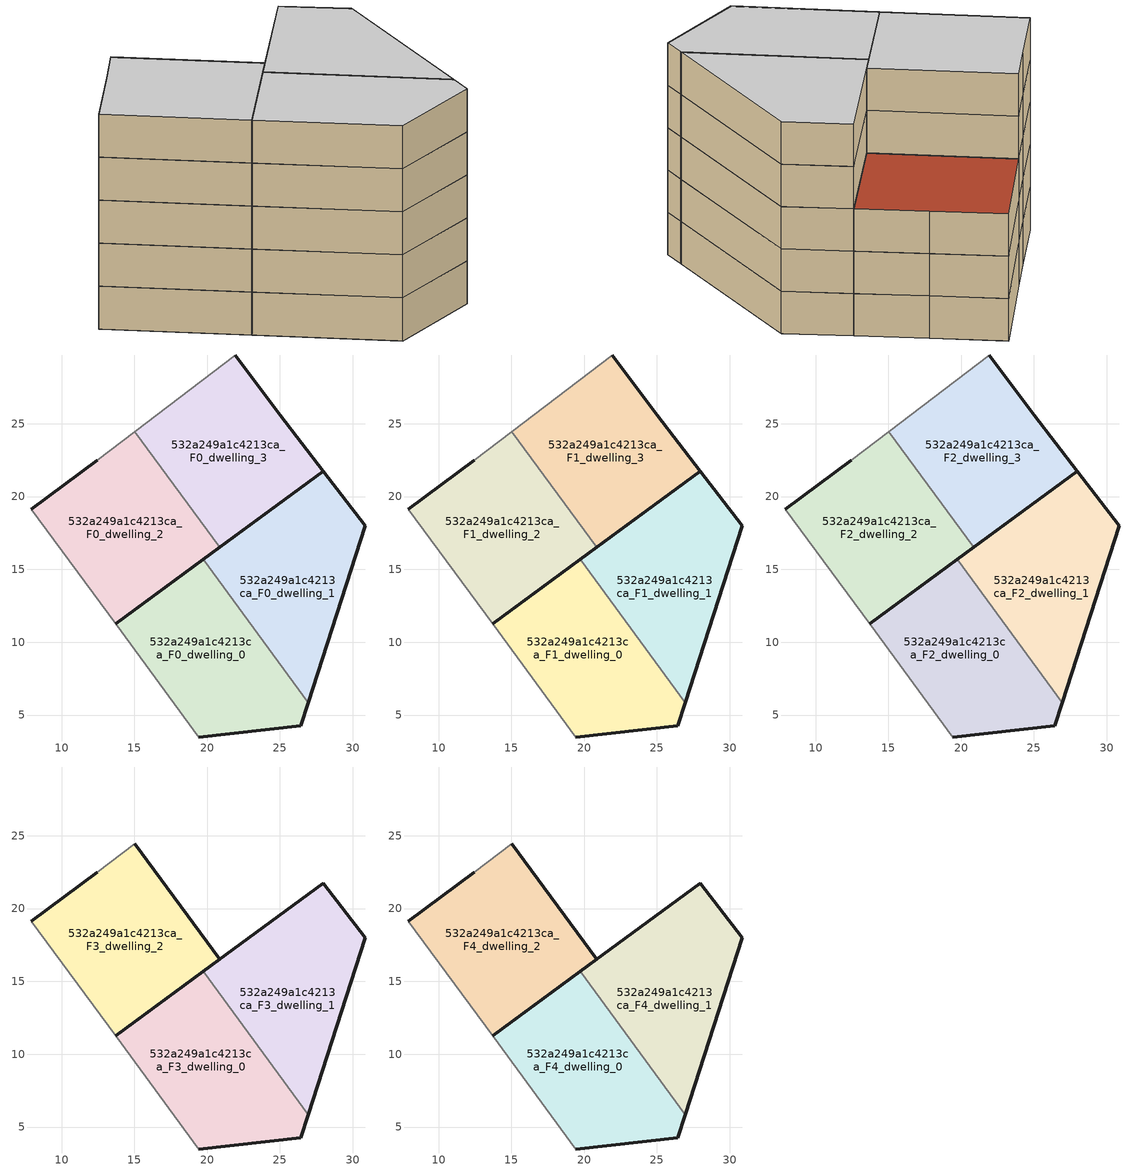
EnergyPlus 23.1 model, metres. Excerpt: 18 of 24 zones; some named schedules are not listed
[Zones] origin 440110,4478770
532a249a1c4213ca_F0_dwelling_0
 floor ground (EU_floor_Construction): 26.44,4.28 26.95,5.86 19.74,15.68 13.71,11.26 19.41,3.49 z0
 wall outside (EU_wall_Construction): 26.95,5.86 26.44,4.28 19.41,3.49 / 13.71,11.26 19.74,15.68 z0:3
 wall adiabatic (EU_wall_Construction): 19.41,3.49 13.71,11.26 z0:3
 wall to 532a249a1c4213ca_F0_dwelling_1 (EU_wall_Construction): 19.74,15.68 26.95,5.86 z0:3
532a249a1c4213ca_F0_dwelling_1
 floor ground (EU_floor_Construction): 26.95,5.86 30.84,17.99 27.98,21.74 19.74,15.68 z0
 wall outside (EU_wall_Construction): 19.74,15.68 27.98,21.74 30.84,17.99 26.95,5.86 z0:3
532a249a1c4213ca_F0_dwelling_2
 floor ground (EU_floor_Construction): 20.86,16.51 15.03,24.46 12.45,22.5 7.93,19.14 13.71,11.26 z0
 wall outside (EU_wall_Construction): 20.86,16.51 13.71,11.26 / 7.93,19.14 12.45,22.5 z0:3
 wall adiabatic (EU_wall_Construction): 13.71,11.26 7.93,19.14 / 12.45,22.5 15.03,24.46 z0:3
 wall to 532a249a1c4213ca_F0_dwelling_3 (EU_wall_Construction): 15.03,24.46 20.86,16.51 z0:3
532a249a1c4213ca_F0_dwelling_3
 floor ground (EU_floor_Construction): 27.98,21.74 25.03,25.6 21.93,29.72 15.03,24.46 20.86,16.51 z0
 wall outside (EU_wall_Construction): 21.93,29.72 25.03,25.6 27.98,21.74 20.86,16.51 z0:3
 wall adiabatic (EU_wall_Construction): 15.03,24.46 21.93,29.72 z0:3
532a249a1c4213ca_F1_dwelling_0
 floor to 532a249a1c4213ca_F0_dwelling_0 (EU_floor_Construction): 26.44,4.28 26.95,5.86 19.74,15.68 13.71,11.26 19.41,3.49 z3
 wall outside (EU_wall_Construction): 26.95,5.86 26.44,4.28 19.41,3.49 / 13.71,11.26 19.74,15.68 z3:6
 wall adiabatic (EU_wall_Construction): 19.41,3.49 13.71,11.26 z3:6
 wall to 532a249a1c4213ca_F1_dwelling_1 (EU_wall_Construction): 19.74,15.68 26.95,5.86 z3:6
532a249a1c4213ca_F1_dwelling_1
 floor to 532a249a1c4213ca_F0_dwelling_1 (EU_floor_Construction): 26.95,5.86 30.84,17.99 27.98,21.74 19.74,15.68 z3
 wall outside (EU_wall_Construction): 19.74,15.68 27.98,21.74 30.84,17.99 26.95,5.86 z3:6
532a249a1c4213ca_F1_dwelling_2
 floor to 532a249a1c4213ca_F0_dwelling_2 (EU_floor_Construction): 20.86,16.51 15.03,24.46 12.45,22.5 7.93,19.14 13.71,11.26 z3
 wall outside (EU_wall_Construction): 20.86,16.51 13.71,11.26 / 7.93,19.14 12.45,22.5 z3:6
 wall adiabatic (EU_wall_Construction): 13.71,11.26 7.93,19.14 / 12.45,22.5 15.03,24.46 z3:6
 wall to 532a249a1c4213ca_F1_dwelling_3 (EU_wall_Construction): 15.03,24.46 20.86,16.51 z3:6
532a249a1c4213ca_F1_dwelling_3
 floor to 532a249a1c4213ca_F0_dwelling_3 (EU_floor_Construction): 27.98,21.74 25.03,25.6 21.93,29.72 15.03,24.46 20.86,16.51 z3
 wall outside (EU_wall_Construction): 21.93,29.72 25.03,25.6 27.98,21.74 20.86,16.51 z3:6
 wall adiabatic (EU_wall_Construction): 15.03,24.46 21.93,29.72 z3:6
532a249a1c4213ca_F2_dwelling_0
 floor to 532a249a1c4213ca_F1_dwelling_0 (EU_floor_Construction): 26.44,4.28 26.95,5.86 19.74,15.68 13.71,11.26 19.41,3.49 z6
 wall outside (EU_wall_Construction): 26.95,5.86 26.44,4.28 19.41,3.49 / 13.71,11.26 19.74,15.68 z6:9
 wall adiabatic (EU_wall_Construction): 19.41,3.49 13.71,11.26 z6:9
 wall to 532a249a1c4213ca_F2_dwelling_1 (EU_wall_Construction): 19.74,15.68 26.95,5.86 z6:9
532a249a1c4213ca_F2_dwelling_1
 floor to 532a249a1c4213ca_F1_dwelling_1 (EU_floor_Construction): 26.95,5.86 30.84,17.99 27.98,21.74 19.74,15.68 z6
 wall outside (EU_wall_Construction): 19.74,15.68 27.98,21.74 30.84,17.99 26.95,5.86 z6:9
532a249a1c4213ca_F2_dwelling_2
 floor to 532a249a1c4213ca_F1_dwelling_2 (EU_floor_Construction): 20.86,16.51 15.03,24.46 12.45,22.5 7.93,19.14 13.71,11.26 z6
 wall outside (EU_wall_Construction): 20.86,16.51 13.71,11.26 / 7.93,19.14 12.45,22.5 z6:9
 wall adiabatic (EU_wall_Construction): 13.71,11.26 7.93,19.14 / 12.45,22.5 15.03,24.46 z6:9
 wall to 532a249a1c4213ca_F2_dwelling_3 (EU_wall_Construction): 15.03,24.46 20.86,16.51 z6:9
532a249a1c4213ca_F2_dwelling_3
 floor to 532a249a1c4213ca_F1_dwelling_3 (EU_floor_Construction): 27.98,21.74 25.03,25.6 21.93,29.72 15.03,24.46 20.86,16.51 z6
 wall outside (EU_wall_Construction): 21.93,29.72 25.03,25.6 27.98,21.74 20.86,16.51 z6:9
 wall adiabatic (EU_wall_Construction): 15.03,24.46 21.93,29.72 z6:9
 roof outside (EU_roof_Construction): 25.03,25.6 27.98,21.74 20.86,16.51 15.03,24.46 21.93,29.72 z9
532a249a1c4213ca_F3_dwelling_0
 floor to 532a249a1c4213ca_F2_dwelling_0 (EU_floor_Construction): 26.44,4.28 26.95,5.86 19.74,15.68 13.71,11.26 19.41,3.49 z9
 wall outside (EU_wall_Construction): 26.95,5.86 26.44,4.28 19.41,3.49 / 13.71,11.26 19.74,15.68 z9:12
 wall adiabatic (EU_wall_Construction): 19.41,3.49 13.71,11.26 z9:12
 wall to 532a249a1c4213ca_F3_dwelling_1 (EU_wall_Construction): 19.74,15.68 26.95,5.86 z9:12
532a249a1c4213ca_F3_dwelling_1
 floor to 532a249a1c4213ca_F2_dwelling_1 (EU_floor_Construction): 26.95,5.86 30.84,17.99 27.98,21.74 19.74,15.68 z9
 wall outside (EU_wall_Construction): 19.74,15.68 27.98,21.74 30.84,17.99 26.95,5.86 z9:12
532a249a1c4213ca_F3_dwelling_2
 floor to 532a249a1c4213ca_F2_dwelling_2 (EU_floor_Construction): 20.86,16.51 15.03,24.46 12.45,22.5 7.93,19.14 13.71,11.26 z9
 wall outside (EU_wall_Construction): 7.93,19.14 12.45,22.5 / 15.03,24.46 20.86,16.51 13.71,11.26 z9:12
 wall adiabatic (EU_wall_Construction): 13.71,11.26 7.93,19.14 / 12.45,22.5 15.03,24.46 z9:12
532a249a1c4213ca_F4_dwelling_0
 floor to 532a249a1c4213ca_F3_dwelling_0 (EU_floor_Construction): 26.44,4.28 26.95,5.86 19.74,15.68 13.71,11.26 19.41,3.49 z12
 wall outside (EU_wall_Construction): 26.95,5.86 26.44,4.28 19.41,3.49 / 13.71,11.26 19.74,15.68 z12:15
 wall adiabatic (EU_wall_Construction): 19.41,3.49 13.71,11.26 z12:15
 wall to 532a249a1c4213ca_F4_dwelling_1 (EU_wall_Construction): 19.74,15.68 26.95,5.86 z12:15
 ceiling to 532a249a1c4213ca_F5_dwelling_0 (EU_floor_Construction): 19.74,15.68 26.95,5.86 26.44,4.28 19.41,3.49 13.71,11.26 z15
532a249a1c4213ca_F4_dwelling_1
 floor to 532a249a1c4213ca_F3_dwelling_1 (EU_floor_Construction): 26.95,5.86 30.84,17.99 27.98,21.74 19.74,15.68 z12
 wall outside (EU_wall_Construction): 19.74,15.68 27.98,21.74 30.84,17.99 26.95,5.86 z12:15
 ceiling to 532a249a1c4213ca_F5_dwelling_1 (EU_floor_Construction): 27.98,21.74 30.84,17.99 26.95,5.86 19.74,15.68 z15
532a249a1c4213ca_F4_dwelling_2
 floor to 532a249a1c4213ca_F3_dwelling_2 (EU_floor_Construction): 20.86,16.51 15.03,24.46 12.45,22.5 7.93,19.14 13.71,11.26 z12
 wall outside (EU_wall_Construction): 7.93,19.14 12.45,22.5 / 15.03,24.46 20.86,16.51 13.71,11.26 z12:15
 wall adiabatic (EU_wall_Construction): 13.71,11.26 7.93,19.14 / 12.45,22.5 15.03,24.46 z12:15
 ceiling to 532a249a1c4213ca_F5_dwelling_2 (EU_floor_Construction): 15.03,24.46 20.86,16.51 13.71,11.26 7.93,19.14 12.45,22.5 z15
[Building]
EU S2 Campaign: North Axis=0; Terrain=City; Solar Distribution=FullExterior
[Site:Location]
Madrid: Latitude=40.5; Longitude=-3.5; Time Zone=1; Elevation=609
[SizingPeriod:WeatherFileDays]
AnnualSizingPeriod: Begin Month=1; Begin Day of Month=1; End Month=12; End Day of Month=31; Day of Week for Start Day=Monday; Use Weather File Daylight Saving Period=No; Use Weather File Rain and Snow Indicators=No
[MATERIAL]
EU_InternalMass_Material: Roughness=MediumRough; Thickness=0.1; Conductivity=1; Density=1800; Specific Heat=900; Thermal Absorptance=0.9; Solar Absorptance=0.7; Visible Absorptance=0.7
[MATERIAL:NOMASS] Roughness=MediumRough; Thermal Absorptance=0.9; Solar Absorptance=0.7; Visible Absorptance=0.7
Name | Thermal Resistance
EU_wall_NoMass | 0.609216
EU_roof_NoMass | 0.513268
EU_floor_NoMass | 0.568163
[CONSTRUCTION]
EU_wall_Construction: EU_wall_NoMass
EU_roof_Construction: EU_roof_NoMass
EU_floor_Construction: EU_floor_NoMass
EU_InternalMass_Construction: EU_InternalMass_Material
[ZONE] Type=1; Multiplier=1; Ceiling Height=autocalculate; Floor Area=autocalculate; Part of Total Floor Area=Yes
Name | Volume
532a249a1c4213ca_F0_dwelling_0; 532a249a1c4213ca_F1_dwelling_0; 532a249a1c4213ca_F2_dwelling_0; 532a249a1c4213ca_F3_dwelling_0; 532a249a1c4213ca_F4_dwelling_0 | 260.873
532a249a1c4213ca_F0_dwelling_1 | 260.893
532a249a1c4213ca_F1_dwelling_1; 532a249a1c4213ca_F2_dwelling_1; 532a249a1c4213ca_F3_dwelling_1; 532a249a1c4213ca_F4_dwelling_1 | 260.894
532a249a1c4213ca_F0_dwelling_2; 532a249a1c4213ca_F1_dwelling_2; 532a249a1c4213ca_F2_dwelling_2; 532a249a1c4213ca_F3_dwelling_2; 532a249a1c4213ca_F4_dwelling_2 | 260.89
532a249a1c4213ca_F0_dwelling_3; 532a249a1c4213ca_F1_dwelling_3; 532a249a1c4213ca_F2_dwelling_3 | 260.885
[INTERNALMASS] Construction=EU_InternalMass_Construction
Name | Zone or ZoneList | Surface Area
532a249a1c4213ca_F0_dwelling_0_EU_InternalMass | 532a249a1c4213ca_F0_dwelling_0 | 86.9575
532a249a1c4213ca_F0_dwelling_1_EU_InternalMass | 532a249a1c4213ca_F0_dwelling_1 | 86.9645
532a249a1c4213ca_F0_dwelling_2_EU_InternalMass | 532a249a1c4213ca_F0_dwelling_2 | 86.9632
532a249a1c4213ca_F0_dwelling_3_EU_InternalMass | 532a249a1c4213ca_F0_dwelling_3 | 86.9616
532a249a1c4213ca_F1_dwelling_0_EU_InternalMass | 532a249a1c4213ca_F1_dwelling_0 | 86.9575
532a249a1c4213ca_F1_dwelling_1_EU_InternalMass | 532a249a1c4213ca_F1_dwelling_1 | 86.9645
532a249a1c4213ca_F1_dwelling_2_EU_InternalMass | 532a249a1c4213ca_F1_dwelling_2 | 86.9632
532a249a1c4213ca_F1_dwelling_3_EU_InternalMass | 532a249a1c4213ca_F1_dwelling_3 | 86.9616
532a249a1c4213ca_F2_dwelling_0_EU_InternalMass | 532a249a1c4213ca_F2_dwelling_0 | 86.9575
532a249a1c4213ca_F2_dwelling_1_EU_InternalMass | 532a249a1c4213ca_F2_dwelling_1 | 86.9645
532a249a1c4213ca_F2_dwelling_2_EU_InternalMass | 532a249a1c4213ca_F2_dwelling_2 | 86.9632
532a249a1c4213ca_F2_dwelling_3_EU_InternalMass | 532a249a1c4213ca_F2_dwelling_3 | 86.9616
532a249a1c4213ca_F3_dwelling_0_EU_InternalMass | 532a249a1c4213ca_F3_dwelling_0 | 115.94
532a249a1c4213ca_F3_dwelling_1_EU_InternalMass | 532a249a1c4213ca_F3_dwelling_1 | 115.946
532a249a1c4213ca_F3_dwelling_2_EU_InternalMass | 532a249a1c4213ca_F3_dwelling_2 | 115.957
532a249a1c4213ca_F4_dwelling_0_EU_InternalMass | 532a249a1c4213ca_F4_dwelling_0 | 115.94
532a249a1c4213ca_F4_dwelling_1_EU_InternalMass | 532a249a1c4213ca_F4_dwelling_1 | 115.946
532a249a1c4213ca_F4_dwelling_2_EU_InternalMass | 532a249a1c4213ca_F4_dwelling_2 | 115.957
[OTHEREQUIPMENT] Fuel Type=Electricity; Design Level Calculation Method=Watts/Area; Power per Zone Floor Area=1; Fraction Latent=0; Fraction Radiant=0; Fraction Lost=0; Carbon Dioxide Generation Rate=0; EndUse Subcategory=EU_Step8_InternalGains
Name | Zone or ZoneList or Space or SpaceList | Schedule
EU_Step8_InternalGain_532a249a1c4213ca_F0_dwelling_0_f000 | 532a249a1c4213ca_F0_dwelling_0 | EU_Step8_GainSchedule_532a249a1c4213ca_F0_dwelling_0_f000
EU_Step8_InternalGain_532a249a1c4213ca_F0_dwelling_1_f000 | 532a249a1c4213ca_F0_dwelling_1 | EU_Step8_GainSchedule_532a249a1c4213ca_F0_dwelling_1_f000
EU_Step8_InternalGain_532a249a1c4213ca_F0_dwelling_2_f000 | 532a249a1c4213ca_F0_dwelling_2 | EU_Step8_GainSchedule_532a249a1c4213ca_F0_dwelling_2_f000
EU_Step8_InternalGain_532a249a1c4213ca_F0_dwelling_3_f000 | 532a249a1c4213ca_F0_dwelling_3 | EU_Step8_GainSchedule_532a249a1c4213ca_F0_dwelling_3_f000
EU_Step8_InternalGain_532a249a1c4213ca_F1_dwelling_0_f000 | 532a249a1c4213ca_F1_dwelling_0 | EU_Step8_GainSchedule_532a249a1c4213ca_F1_dwelling_0_f000
EU_Step8_InternalGain_532a249a1c4213ca_F1_dwelling_1_f000 | 532a249a1c4213ca_F1_dwelling_1 | EU_Step8_GainSchedule_532a249a1c4213ca_F1_dwelling_1_f000
EU_Step8_InternalGain_532a249a1c4213ca_F1_dwelling_2_f000 | 532a249a1c4213ca_F1_dwelling_2 | EU_Step8_GainSchedule_532a249a1c4213ca_F1_dwelling_2_f000
EU_Step8_InternalGain_532a249a1c4213ca_F1_dwelling_3_f000 | 532a249a1c4213ca_F1_dwelling_3 | EU_Step8_GainSchedule_532a249a1c4213ca_F1_dwelling_3_f000
EU_Step8_InternalGain_532a249a1c4213ca_F2_dwelling_0_f000 | 532a249a1c4213ca_F2_dwelling_0 | EU_Step8_GainSchedule_532a249a1c4213ca_F2_dwelling_0_f000
EU_Step8_InternalGain_532a249a1c4213ca_F2_dwelling_1_f000 | 532a249a1c4213ca_F2_dwelling_1 | EU_Step8_GainSchedule_532a249a1c4213ca_F2_dwelling_1_f000
EU_Step8_InternalGain_532a249a1c4213ca_F2_dwelling_2_f000 | 532a249a1c4213ca_F2_dwelling_2 | EU_Step8_GainSchedule_532a249a1c4213ca_F2_dwelling_2_f000
EU_Step8_InternalGain_532a249a1c4213ca_F2_dwelling_3_f000 | 532a249a1c4213ca_F2_dwelling_3 | EU_Step8_GainSchedule_532a249a1c4213ca_F2_dwelling_3_f000
EU_Step8_InternalGain_532a249a1c4213ca_F3_dwelling_0_f000 | 532a249a1c4213ca_F3_dwelling_0 | EU_Step8_GainSchedule_532a249a1c4213ca_F3_dwelling_0_f000
EU_Step8_InternalGain_532a249a1c4213ca_F3_dwelling_1_f000 | 532a249a1c4213ca_F3_dwelling_1 | EU_Step8_GainSchedule_532a249a1c4213ca_F3_dwelling_1_f000
EU_Step8_InternalGain_532a249a1c4213ca_F3_dwelling_2_f000 | 532a249a1c4213ca_F3_dwelling_2 | EU_Step8_GainSchedule_532a249a1c4213ca_F3_dwelling_2_f000
EU_Step8_InternalGain_532a249a1c4213ca_F4_dwelling_0_f000 | 532a249a1c4213ca_F4_dwelling_0 | EU_Step8_GainSchedule_532a249a1c4213ca_F4_dwelling_0_f000
EU_Step8_InternalGain_532a249a1c4213ca_F4_dwelling_1_f000 | 532a249a1c4213ca_F4_dwelling_1 | EU_Step8_GainSchedule_532a249a1c4213ca_F4_dwelling_1_f000
EU_Step8_InternalGain_532a249a1c4213ca_F4_dwelling_2_f000 | 532a249a1c4213ca_F4_dwelling_2 | EU_Step8_GainSchedule_532a249a1c4213ca_F4_dwelling_2_f000
[ZONEVENTILATION:DESIGNFLOWRATE] Schedule=EU_AlwaysOn; Design Flow Rate Calculation Method=AirChanges/Hour; Air Changes per Hour=0.752966; Ventilation Type=Natural; Fan Pressure Rise=0; Fan Total Efficiency=1; Constant Term Coefficient=1; Temperature Term Coefficient=0; Velocity Term Coefficient=0; Velocity Squared Term Coefficient=0; Minimum Indoor Temperature=-100; Maximum Indoor Temperature=100; Delta Temperature=-100; Minimum Outdoor Temperature=-100; Maximum Outdoor Temperature=100; Maximum Wind Speed=40
Name | Zone or ZoneList or Space or SpaceList
EU_ConstantAir_532a249a1c4213ca_F0_dwelling_0 | 532a249a1c4213ca_F0_dwelling_0
EU_ConstantAir_532a249a1c4213ca_F0_dwelling_1 | 532a249a1c4213ca_F0_dwelling_1
EU_ConstantAir_532a249a1c4213ca_F0_dwelling_2 | 532a249a1c4213ca_F0_dwelling_2
EU_ConstantAir_532a249a1c4213ca_F0_dwelling_3 | 532a249a1c4213ca_F0_dwelling_3
EU_ConstantAir_532a249a1c4213ca_F1_dwelling_0 | 532a249a1c4213ca_F1_dwelling_0
EU_ConstantAir_532a249a1c4213ca_F1_dwelling_1 | 532a249a1c4213ca_F1_dwelling_1
EU_ConstantAir_532a249a1c4213ca_F1_dwelling_2 | 532a249a1c4213ca_F1_dwelling_2
EU_ConstantAir_532a249a1c4213ca_F1_dwelling_3 | 532a249a1c4213ca_F1_dwelling_3
EU_ConstantAir_532a249a1c4213ca_F2_dwelling_0 | 532a249a1c4213ca_F2_dwelling_0
EU_ConstantAir_532a249a1c4213ca_F2_dwelling_1 | 532a249a1c4213ca_F2_dwelling_1
EU_ConstantAir_532a249a1c4213ca_F2_dwelling_2 | 532a249a1c4213ca_F2_dwelling_2
EU_ConstantAir_532a249a1c4213ca_F2_dwelling_3 | 532a249a1c4213ca_F2_dwelling_3
EU_ConstantAir_532a249a1c4213ca_F3_dwelling_0 | 532a249a1c4213ca_F3_dwelling_0
EU_ConstantAir_532a249a1c4213ca_F3_dwelling_1 | 532a249a1c4213ca_F3_dwelling_1
EU_ConstantAir_532a249a1c4213ca_F3_dwelling_2 | 532a249a1c4213ca_F3_dwelling_2
EU_ConstantAir_532a249a1c4213ca_F4_dwelling_0 | 532a249a1c4213ca_F4_dwelling_0
EU_ConstantAir_532a249a1c4213ca_F4_dwelling_1 | 532a249a1c4213ca_F4_dwelling_1
EU_ConstantAir_532a249a1c4213ca_F4_dwelling_2 | 532a249a1c4213ca_F4_dwelling_2
[HVACTEMPLATE:THERMOSTAT] Constant Heating Setpoint=20; Constant Cooling Setpoint=50
EU_HeatOnly_532a249a1c4213ca_F0_dwelling_0; EU_HeatOnly_532a249a1c4213ca_F0_dwelling_1; EU_HeatOnly_532a249a1c4213ca_F0_dwelling_2; EU_HeatOnly_532a249a1c4213ca_F0_dwelling_3; EU_HeatOnly_532a249a1c4213ca_F1_dwelling_0; EU_HeatOnly_532a249a1c4213ca_F1_dwelling_1; EU_HeatOnly_532a249a1c4213ca_F1_dwelling_2; EU_HeatOnly_532a249a1c4213ca_F1_dwelling_3; EU_HeatOnly_532a249a1c4213ca_F2_dwelling_0; EU_HeatOnly_532a249a1c4213ca_F2_dwelling_1; EU_HeatOnly_532a249a1c4213ca_F2_dwelling_2; EU_HeatOnly_532a249a1c4213ca_F2_dwelling_3; EU_HeatOnly_532a249a1c4213ca_F3_dwelling_0; EU_HeatOnly_532a249a1c4213ca_F3_dwelling_1; EU_HeatOnly_532a249a1c4213ca_F3_dwelling_2; EU_HeatOnly_532a249a1c4213ca_F4_dwelling_0; EU_HeatOnly_532a249a1c4213ca_F4_dwelling_1; EU_HeatOnly_532a249a1c4213ca_F4_dwelling_2; EU_HeatOnly_532a249a1c4213ca_F5_dwelling_0; EU_HeatOnly_532a249a1c4213ca_F5_dwelling_1; EU_HeatOnly_532a249a1c4213ca_F5_dwelling_2; EU_HeatOnly_532a249a1c4213ca_F6_dwelling_0; EU_HeatOnly_532a249a1c4213ca_F6_dwelling_1; EU_HeatOnly_532a249a1c4213ca_F6_dwelling_2
[HVACTEMPLATE:ZONE:IDEALLOADSAIRSYSTEM] System Availability Schedule=EU_AlwaysOn; Maximum Heating Supply Air Temperature=50; Minimum Cooling Supply Air Temperature=13; Maximum Heating Supply Air Humidity Ratio=0.0156; Minimum Cooling Supply Air Humidity Ratio=0.0077; Heating Limit=NoLimit; Cooling Limit=NoLimit; Heating Availability Schedule=EU_AlwaysOn; Cooling Availability Schedule=EU_CoolingOff; Dehumidification Control Type=ConstantSensibleHeatRatio; Cooling Sensible Heat Ratio=0.7; Dehumidification Setpoint=60; Humidification Control Type=None; Humidification Setpoint=30; Outdoor Air Method=None; Outdoor Air Flow Rate per Person=0.00944; Outdoor Air Flow Rate per Zone Floor Area=0; Outdoor Air Flow Rate per Zone=0; Demand Controlled Ventilation Type=None; Outdoor Air Economizer Type=NoEconomizer; Heat Recovery Type=None; Sensible Heat Recovery Effectiveness=0.7; Latent Heat Recovery Effectiveness=0.65
Name | Template Thermostat
532a249a1c4213ca_F0_dwelling_0 | EU_HeatOnly_532a249a1c4213ca_F0_dwelling_0
532a249a1c4213ca_F0_dwelling_1 | EU_HeatOnly_532a249a1c4213ca_F0_dwelling_1
532a249a1c4213ca_F0_dwelling_2 | EU_HeatOnly_532a249a1c4213ca_F0_dwelling_2
532a249a1c4213ca_F0_dwelling_3 | EU_HeatOnly_532a249a1c4213ca_F0_dwelling_3
532a249a1c4213ca_F1_dwelling_0 | EU_HeatOnly_532a249a1c4213ca_F1_dwelling_0
532a249a1c4213ca_F1_dwelling_1 | EU_HeatOnly_532a249a1c4213ca_F1_dwelling_1
532a249a1c4213ca_F1_dwelling_2 | EU_HeatOnly_532a249a1c4213ca_F1_dwelling_2
